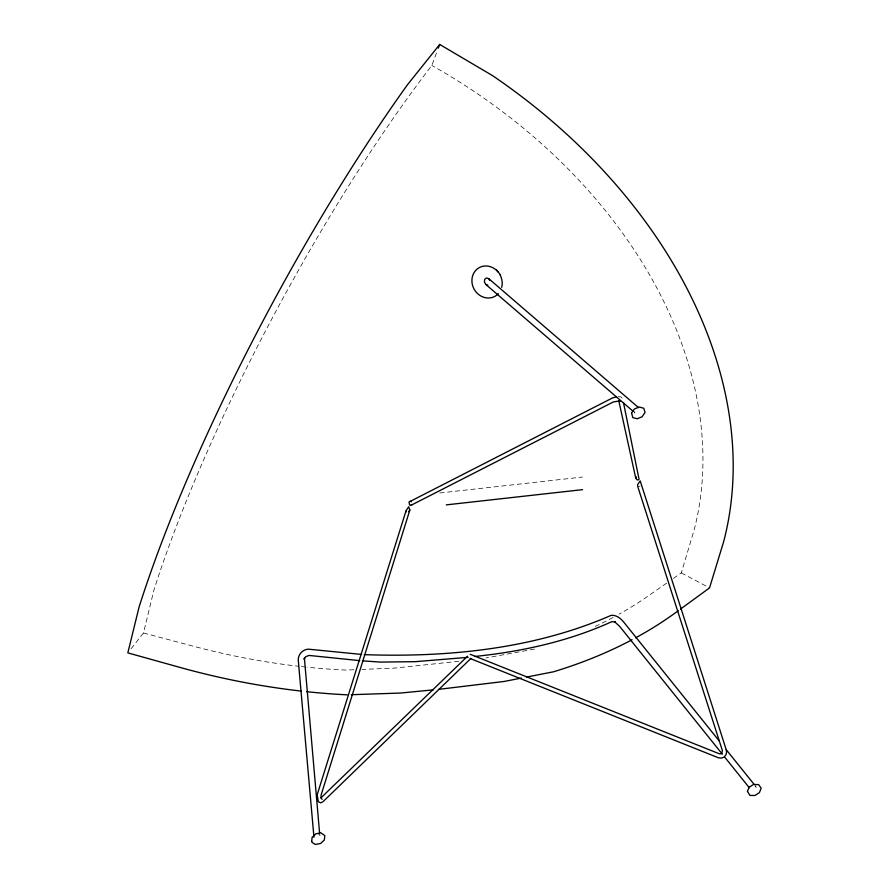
<?xml version="1.0" encoding="UTF-8"?>
<svg xmlns="http://www.w3.org/2000/svg" width="889" height="889" viewBox="0 0 889 889"><rect width="100%" height="100%" fill="white"/><g stroke="black" fill="none" stroke-linecap="round" stroke-linejoin="round"><path stroke-width="0.67" stroke-dasharray="4.45 3.33" d="M131.127 648.692L143.473 632.979L153.93 590.074A470.47 101.157 -61.6 0 1 431.832 65.442L437.388 50.629M673.44 578.395L681.318 572.905L694.198 529.733A470.614 345.954 28.3 0 0 431.832 65.442M666.672 583.106L649.77 594.874A505.452 339.309 17 0 1 619.044 614.199M638.613 486.65L640.091 486.016M534.5 649.092L486.027 657.938M458.835 661.294L394.538 668.106L362.012 669.417M439.822 492.973L582.539 477.037M353.878 669.75L345.754 670.073A505.452 339.309 17 0 1 307.194 667.195M618.199 396.672L620.978 396.905L622.633 398.65M143.473 632.979L192.38 645.959A505.452 339.309 17 0 0 298.893 666.294M681.318 572.905L709.533 587.907M318.595 834.527L320.062 835.449L319.707 834.382M755.206 785.998L756.183 787.298L754.783 785.22M634.468 412.574L634.802 413.096L634.39 411.496M613.088 617.455A505.452 339.309 17 0 1 592.496 627.656M305.816 667.05A505.452 339.309 17 0 1 300.282 666.45"/><path stroke-width="1.33" d="M322.14 799.333L321.196 798.211L321.051 795.222L409.851 509.997L408.673 506.708L405.973 510.975L317.173 794.777L318.306 801.689L320.707 802.878L323.14 801.578L470.87 658.471L470.181 658.516L718.423 757.784L721.312 758.139L723.979 757.139L725.869 754.983L726.613 752.127L726.035 749.149L640.18 480.849L637.68 484.549L637.613 486.094L722.401 750.649L721.635 753.628L719.557 753.872L470.181 654.282M405.951 512.164L405.973 510.975M623.489 402.673L639.058 479.282L637.924 480.004L636.535 479.515L635.991 476.637M438.31 48.15L439.699 44.45L492.373 75.521A502.063 369.068 28.3 0 1 723.668 541.634L709.533 587.907L680.496 609.098M408.684 511.664L409.851 509.997M439.699 44.45L407.251 85.033A501.896 107.913 -61.6 0 0 139.062 607.098L127.827 652.882L180.845 667.661A535.645 359.578 17 0 0 301.338 691.097M320.918 797.9L467.492 656.26M678.263 610.721L676.029 612.354A535.645 359.578 17 0 1 635.679 637.813M616.288 396.883L612.488 397.939L409.018 502.018L409.562 504.919L410.907 505.363L411.985 504.596M410.907 505.363L613.343 401.961L620.433 400.772L619.422 400.828M521.365 678.085L504.007 681.474L438.744 689.342M526.71 677.04L553.414 671.817A535.645 359.578 17 0 0 632.09 639.736M474.937 656.449C522.054 651.559 568.716 641.347 611.954 621.6L615.31 622.133L614.599 621.722L619.7 626.445L722.335 754.172M446.278 504.874L582.562 489.65M433.254 689.875L400.328 693.053L351.311 694.709M468.203 657.327L415.152 661.672L380.181 662.083L362.468 660.838M361.523 654.437L308.261 649.159C302.349 649.581 297.682 654.893 298.315 660.805L313.961 837.271M364.257 654.637C447.734 657.593 533.989 649.026 611.232 615.321C616.299 614.899 620.611 618.255 623.634 621.978L719.312 741.059M359.745 660.638L309.028 655.437L305.672 656.727L304.171 659.405L304.394 658.027L319.584 833.004M410.118 501.252L411.44 501.718M638.546 407.64L488.828 278.735L486.65 277.935L484.761 279.19L484.383 281.869L485.694 284.358L633.057 411.24M485.694 284.358L487.872 285.158M726.269 749.716L754.094 784.354M724.946 757.428L749.294 787.732M496.573 269.945L500.474 274.968M488.828 278.735L489.706 280.391M618.811 400.895L635.746 478.16M347.221 694.842A535.645 359.578 17 0 1 306.749 691.686M498.362 293.637A16.358 14.802 61.9 0 1 476.66 292.692A16.358 14.802 61.9 0 1 476.315 269.778A16.358 14.802 61.9 0 1 498.04 271.934M500.174 275.123A16.358 14.802 61.9 0 1 501.718 287.38M311.728 841.227L311.983 842.372L315.351 844.472L320.585 843.494L324.329 839.994L324.818 835.616L320.762 832.782L315.851 833.838L312.106 837.338L311.728 841.227M747.438 791.343L749.916 795.411L754.961 795.488L759.406 792.621L761.173 788.165L758.628 784.631L753.528 784.442L749.083 787.31L747.438 791.343M631.579 412.929L632.779 417.608L637.291 418.763L642.136 416.741L645.047 412.474L643.78 408.273L639.213 407.006L634.368 409.029L631.579 412.929"/></g></svg>
